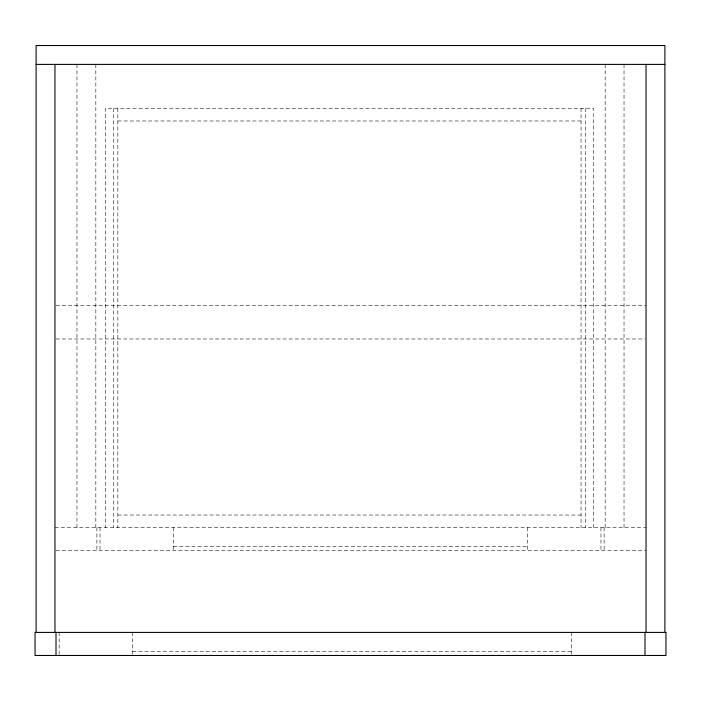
<?xml version="1.0" encoding="UTF-8"?>
<svg xmlns="http://www.w3.org/2000/svg" width="701" height="701" viewBox="0 0 701 701"><rect width="100%" height="100%" fill="white"/><g stroke="black" fill="none" stroke-linecap="round" stroke-linejoin="round"><path stroke-width="0.53" stroke-dasharray="3.5 2.63" d="M117.847 120.984L581.059 120.984M56.054 305.434L646.042 305.434M56.054 338.969L644.946 338.969M117.847 515.033L581.059 515.033M54.958 527.616L646.042 527.616M173.384 546.473L527.616 546.473M56.036 550.671L646.042 550.671M132.515 651.282L571.63 651.282M624.03 64.396L624.03 527.616M605.165 64.396L605.165 527.616M604.122 527.616L604.122 550.671M600.976 527.616L600.976 550.671M593.642 527.616L593.642 108.41L105.264 108.41L105.264 527.616M585.256 108.41L585.256 527.616M581.059 108.41L581.059 527.616M571.63 632.416L571.63 654.419M527.616 527.616L527.616 550.671M173.384 527.616L173.384 550.671M132.515 632.416L132.515 655.47M117.847 108.41L117.847 527.616M113.65 108.41L113.65 527.616M100.024 527.616L100.024 550.671M96.878 527.616L96.878 550.671M95.835 64.396L95.835 527.616M76.97 64.396L76.97 527.616M59.156 632.416L59.156 654.419"/><path stroke-width="1.05" d="M36.102 64.396L664.898 64.396M664.898 632.416L664.898 45.53L36.102 45.53L36.102 632.416M646.042 64.396L646.042 632.416M644.99 632.416L644.99 655.47M56.01 632.416L56.01 655.47M54.958 64.396L54.958 632.416M665.95 632.416L35.05 632.416L35.05 655.47L665.95 655.47L665.95 632.416"/></g></svg>
